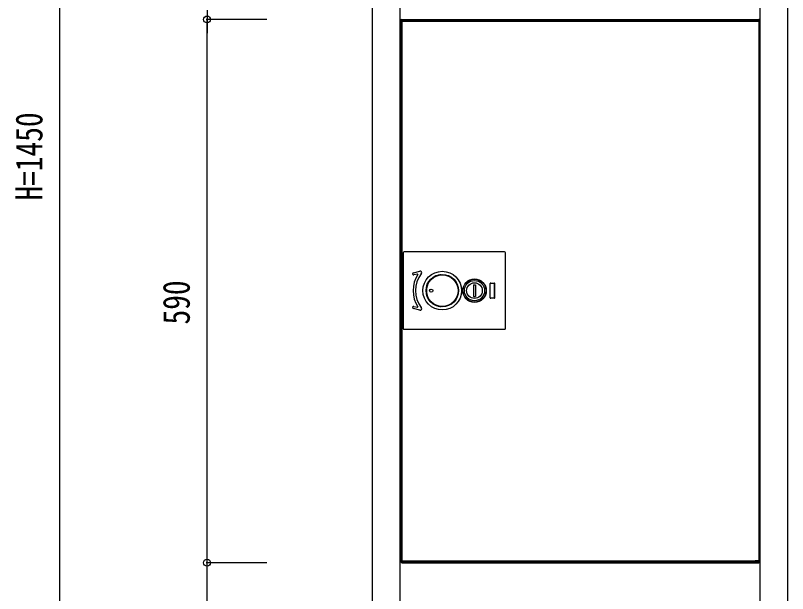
# Model space of a CAD drawing. Units: millimetres, scale not verified. Extents: x -2102 to 2102, y -1485 to 1485.
# Drawn here: x -1221 to -382, y -444 to 184 of the extents above; entities that cross this region are included whole.
import ezdxf
from ezdxf.enums import TextEntityAlignment as Align

# ---------------------------------------------------------------- set-up
doc = ezdxf.new("R2010")
doc.units = ezdxf.units.MM
doc.header["$LTSCALE"] = 8
doc.layers.add('0-3_YKK_A1', color=4, linetype='Continuous')
doc.layers.add('0-4_YKK_D', color=6, linetype='Continuous')
doc.styles.add('ＭＳ ゴシック', font='')
doc.styles.get('ＭＳ ゴシック').set_extended_font_data('MS Gothic')

msp = doc.modelspace()

# ---------------------------------------------------------------- linework, layer by layer
at = {"layer": '0-3_YKK_A1'}
for p, q in [((-802.491, 178.7), (-802.491, 179.5)), ((-802.491, 179.5), (-801.991, 179.5)), ((-802.491, 178.7), (-802.491, 178)), ((-801.991, 178.7), (-802.491, 178.7)), ((-802.491, 178.5), (-802.491, -408.5)), ((-801.691, 178.5), (-802.491, 178.5)), ((-802.491, 178.5), (-802.491, -408.5)), ((-801.691, 178.5), (-802.491, 178.5)), ((-802.491, 166.5), (-802.491, 178)), ((-801.991, 179.5), (-801.691, 179.5)), ((-801.991, 179.5), (-801.691, 179.5)), ((-801.991, 178.7), (-801.691, 178.7)), ((-801.991, 178.7), (-801.691, 178.7)), ((-801.491, 179.5), (-801.691, 179.5)), ((-801.691, 179.5), (-413.291, 179.5)), ((-801.691, 179.5), (-413.291, 179.5)), ((-801.691, 178.7), (-801.691, 178.5)), ((-801.691, 178.7), (-801.691, 178.5)), ((-801.691, 164.9), (-801.691, 178.5)), ((-801.691, 178.5), (-801.691, -408.5)), ((-801.691, 178.5), (-800.891, 178.5)), ((-801.691, 178.5), (-801.691, -408.5)), ((-801.691, 178.5), (-800.891, 178.5)), ((-801.691, 177.5), (-801.691, 177.3)), ((-801.691, 177.3), (-800.891, 177.3)), ((-801.491, 179.5), (-413.491, 179.5)), ((-801.491, 179.5), (-801.491, 178.7)), ((-800.891, 178.5), (-800.891, -408.5)), ((-800.891, 178.5), (-800.891, -408.5)), ((-800.891, 178.3), (-791.691, 178.3)), ((-800.891, 177.5), (-791.691, 177.5)), ((-800.891, 177.3), (-800.891, 177.5)), ((-800.891, 177.3), (-800.891, -409.3)), ((-791.691, 178.3), (-791.691, 177.5)), ((-791.62, 177.5), (-791.691, 177.5)), ((-791.62, 178.3), (-413.691, 178.3)), ((-791.62, 177.5), (-413.691, 177.5)), ((-423.791, 178.5), (-413.491, 178.5)), ((-420.491, 178.7), (-420.491, 179.5)), ((-420.491, 178.7), (-420.491, 179.5)), ((-416.491, 178.7), (-416.491, 179.5)), ((-416.491, 178.7), (-416.491, 179.5)), ((-412.491, 178.5), (-415.991, 178.5)), ((-412.491, 178.5), (-415.991, 178.5)), ((-413.691, 178.3), (-413.691, 177.5)), ((-413.491, 179.5), (-413.491, 178.7)), ((-413.491, 179.5), (-413.291, 179.5)), ((-413.491, 178.7), (-413.491, 178.5)), ((-413.491, 178.7), (-413.291, 178.7)), ((-412.991, 178.5), (-413.491, 178.5)), ((-412.991, 179.5), (-413.291, 179.5)), ((-412.991, 179.5), (-413.291, 179.5)), ((-413.291, 178.7), (-413.291, 178.5)), ((-413.291, 178.5), (-413.291, 164.9)), ((-412.991, 179.5), (-412.491, 179.5)), ((-412.991, 179.5), (-412.491, 179.5)), ((-412.491, 179.5), (-412.491, 178.7)), ((-412.491, 179.5), (-412.491, 178.7)), ((-412.491, 178.7), (-412.491, 178.5)), ((-412.491, 178.5), (-412.491, 178)), ((-412.491, 178.5), (-412.491, -408.5)), ((-412.491, 178.5), (-412.491, -408.5)), ((-412.491, 166.5), (-412.491, 178)), ((-802.491, 172.5), (-801.769, 171.25)), ((-802.491, 166.5), (-802.491, 172.5)), ((-802.491, 166.5), (-801.769, 167.75)), ((-801.769, 171.25), (-801.691, 171.25)), ((-801.769, 167.75), (-801.769, 171.25)), ((-801.769, 167.75), (-801.691, 167.75)), ((-800.891, 171.25), (-801.691, 171.25)), ((-800.891, 167.75), (-801.691, 167.75)), ((-413.291, 171.7), (-413.291, 126.7)), ((-413.291, 171.7), (-413.291, 126.7)), ((-801.691, 164.9), (-801.691, 164.5)), ((-801.691, 164.5), (-801.691, -408.7)), ((-413.291, 164.9), (-413.291, -409.5)), ((-412.491, 160), (-413.291, 160)), ((-412.491, 160), (-413.291, 160)), ((-412.491, 166.5), (-412.491, -409.5)), ((-412.491, 162.5), (-412.491, 163)), ((-412.491, 162.5), (-412.491, 163)), ((-412.491, 162.5), (-412.491, 160.5)), ((-412.491, 162.5), (-412.491, 160.5)), ((-799.491, -74), (-799.491, -156)), ((-689.491, -73), (-798.491, -73)), ((-688.491, -156), (-688.491, -74)), ((-788.34, -95.495), (-781.548, -93.802)), ((-783.766, -96.932), (-787.735, -97.921)), ((-723.019, -108.499), (-723.032, -121.499)), ((-723.019, -108.499), (-721.019, -108.501)), ((-721.019, -108.501), (-721.032, -121.501)), ((-705.025, -122.75), (-705.025, -107.25)), ((-704.925, -122.65), (-704.925, -107.35)), ((-704.525, -106.75), (-700.525, -106.75)), ((-704.425, -106.85), (-700.625, -106.85)), ((-700.125, -122.65), (-700.125, -107.35)), ((-700.025, -122.75), (-700.025, -107.25)), ((-723.032, -121.499), (-721.032, -121.501)), ((-700.525, -123.25), (-704.525, -123.25)), ((-700.625, -123.15), (-704.425, -123.15)), ((-787.735, -132.079), (-783.766, -133.068)), ((-781.548, -136.198), (-788.34, -134.505)), ((-798.491, -157), (-689.491, -157)), ((-413.291, -356.7), (-413.291, -401.7)), ((-413.291, -356.7), (-413.291, -401.7)), ((-412.491, -368.4), (-413.291, -368.4)), ((-412.491, -368.4), (-413.291, -368.4)), ((-412.491, -365.9), (-412.491, -365.4)), ((-412.491, -365.9), (-412.491, -365.4)), ((-412.491, -365.9), (-412.491, -367.9)), ((-412.491, -365.9), (-412.491, -367.9)), ((-801.691, -408.5), (-802.491, -408.5)), ((-801.691, -408.5), (-802.491, -408.5)), ((-801.991, -409.5), (-802.491, -409.5)), ((-801.991, -409.5), (-802.491, -409.5)), ((-801.991, -408.7), (-801.691, -408.7)), ((-801.991, -408.7), (-801.691, -408.7)), ((-801.991, -409.5), (-801.691, -409.5)), ((-801.991, -409.5), (-801.691, -409.5)), ((-801.691, -408.5), (-800.891, -408.5)), ((-801.691, -408.5), (-800.891, -408.5)), ((-801.691, -409.7), (-801.691, -408.7)), ((-801.691, -408.7), (-801.691, -409.5)), ((-801.691, -408.7), (-801.691, -409.5)), ((-801.691, -409.3), (-797.191, -409.3)), ((-413.291, -409.5), (-801.691, -409.5)), ((-413.291, -409.5), (-801.691, -409.5)), ((-800.891, -409.7), (-800.891, -409.3)), ((-800.891, -410.5), (-413.491, -410.5)), ((-786.691, -408.9), (-799.691, -408.9)), ((-797.191, -409.3), (-797.191, -409.5)), ((-797.191, -409.7), (-797.17, -409.7)), ((-795.691, -408.7), (-762.691, -408.7)), ((-794.691, -410.5), (-793.441, -409.778)), ((-788.691, -410.5), (-794.691, -410.5)), ((-793.441, -408.9), (-793.441, -409.7)), ((-793.441, -409.778), (-793.441, -409.7)), ((-789.941, -409.778), (-793.441, -409.778)), ((-789.941, -408.9), (-789.941, -409.7)), ((-789.941, -409.778), (-789.941, -409.7)), ((-788.691, -410.5), (-789.941, -409.778)), ((-786.691, -408.9), (-786.62, -408.9)), ((-786.691, -409.7), (-786.62, -409.7)), ((-413.691, -408.9), (-786.62, -408.9)), ((-414.091, -409.7), (-786.62, -409.7)), ((-419.291, -408.7), (-452.291, -408.7)), ((-426.291, -410.5), (-425.041, -409.778)), ((-425.041, -408.9), (-425.041, -409.7)), ((-425.041, -409.778), (-421.541, -409.778)), ((-421.541, -408.9), (-421.541, -409.7)), ((-420.291, -410.5), (-421.541, -409.778)), ((-417.591, -410.5), (-421.091, -410.5)), ((-420.991, -409.5), (-420.991, -408.7)), ((-420.991, -409.5), (-420.991, -408.7)), ((-412.491, -408.5), (-417.221, -408.5)), ((-412.491, -408.5), (-417.221, -408.5)), ((-417.091, -409.7), (-413.291, -409.7)), ((-416.991, -409.5), (-416.991, -408.7)), ((-416.991, -409.5), (-416.991, -408.7)), ((-416.591, -409.5), (-416.591, -408.7)), ((-413.291, -408.7), (-416.591, -408.7)), ((-413.691, -408.9), (-413.691, -409.7)), ((-413.491, -410.5), (-413.291, -410.5)), ((-413.291, -408.7), (-413.291, -408.5)), ((-413.291, -408.7), (-413.291, -408.5)), ((-412.491, -408.7), (-413.291, -408.7)), ((-413.291, -408.7), (-413.291, -409.5)), ((-412.991, -408.7), (-413.291, -408.7)), ((-413.291, -408.7), (-413.291, -409.5)), ((-412.991, -408.7), (-413.291, -408.7)), ((-413.291, -409.7), (-413.291, -409.5)), ((-412.991, -409.5), (-413.291, -409.5)), ((-412.991, -409.5), (-413.291, -409.5)), ((-412.991, -409.5), (-412.491, -409.5)), ((-412.991, -409.5), (-412.491, -409.5)), ((-412.491, -409.7), (-412.491, -409.5))]:
    msp.add_line(p, q, dxfattribs=at)
for points in [[(-832.991, 782.5), (-832.991, -667.5), (-832.991, -1017.5)], [(-802.991, 782.5), (-802.991, -667.5), (-802.991, -1017.5)], [(-411.991, 782.5), (-411.991, -667.5), (-411.991, -1017.5)], [(-381.991, 782.5), (-381.991, -667.5), (-381.991, -1017.5)], [(-802.491, 178.7), (-802.491, 179.5), (-801.991, 179.5)], [(-801.991, 178.5), (-801.491, 178.5), (-801.491, 178.7), (-413.491, 178.7)], [(-801.491, 178.7), (-801.691, 178.7), (-801.691, 178.5)], [(-801.691, 178.7), (-413.291, 178.7), (-413.291, 178.5), (-413.291, -408.5)], [(-801.691, 178.7), (-413.291, 178.7), (-413.291, 178.5), (-413.291, -408.5)], [(-791.62, 177.5), (-791.62, 178.3), (-791.691, 178.3)], [(-801.691, 164.5), (-802.491, 164.5), (-802.491, 166.5)], [(-413.291, 163), (-412.491, 163), (-412.491, 163.5)], [(-413.291, 163), (-412.491, 163), (-412.491, 163.5)], [(-412.491, 159.5), (-412.491, 160), (-412.491, 160.5)], [(-412.491, 159.5), (-412.491, 160), (-412.491, 160.5)], [(-758.206, -97.718), (-759.024, -97.794), (-759.836, -97.907), (-760.643, -98.059), (-761.44, -98.249), (-762.227, -98.476), (-763.001, -98.738), (-763.755, -99.035), (-764.493, -99.365), (-765.213, -99.728), (-765.916, -100.125), (-766.603, -100.556), (-767.272, -101.022), (-767.919, -101.519), (-768.539, -102.043), (-769.132, -102.594), (-769.697, -103.171), (-770.236, -103.775), (-770.747, -104.406), (-771.232, -105.064), (-771.685, -105.744), (-772.103, -106.442), (-772.487, -107.156), (-772.837, -107.886), (-773.151, -108.632), (-773.432, -109.394), (-773.678, -110.171), (-773.887, -110.963), (-774.058, -111.76), (-774.192, -112.561), (-774.287, -113.365), (-774.344, -114.173), (-774.364, -114.985), (-774.345, -115.801), (-774.288, -116.619), (-774.192, -117.434), (-774.058, -118.241), (-773.887, -119.036), (-773.68, -119.82), (-773.437, -120.592)], [(-758.408, -97.908), (-759.209, -97.992), (-760.006, -98.114), (-760.794, -98.273), (-761.573, -98.469), (-762.342, -98.701), (-763.096, -98.968), (-763.832, -99.267), (-764.55, -99.6), (-765.251, -99.964), (-765.935, -100.36), (-766.602, -100.789), (-767.251, -101.251), (-767.881, -101.744), (-768.484, -102.264), (-769.061, -102.809), (-769.611, -103.379), (-770.134, -103.975), (-770.631, -104.595), (-771.101, -105.242), (-771.542, -105.912), (-771.95, -106.6), (-772.324, -107.303), (-772.664, -108.021), (-772.97, -108.753), (-773.243, -109.501), (-773.481, -110.263), (-773.685, -111.04), (-773.852, -111.824), (-773.981, -112.611), (-774.074, -113.401), (-774.13, -114.193), (-774.149, -114.988), (-774.131, -115.786), (-774.075, -116.587), (-773.982, -117.384), (-773.853, -118.171), (-773.688, -118.948), (-773.488, -119.715), (-773.252, -120.472)], [(-773.437, -120.592), (-773.158, -121.352), (-772.842, -122.101), (-772.49, -122.837), (-772.103, -123.558), (-771.684, -124.257), (-771.235, -124.931), (-770.756, -125.583), (-770.247, -126.212), (-769.708, -126.818), (-769.138, -127.4), (-768.539, -127.957), (-767.918, -128.482), (-767.276, -128.975), (-766.614, -129.436), (-765.931, -129.866), (-765.228, -130.264), (-764.504, -130.63), (-763.76, -130.963), (-762.999, -131.262), (-762.226, -131.525), (-761.44, -131.751), (-760.642, -131.941), (-759.836, -132.093), (-759.023, -132.206), (-758.206, -132.282)], [(-773.252, -120.472), (-772.981, -121.219), (-772.674, -121.957), (-772.331, -122.683), (-771.954, -123.393), (-771.544, -124.084), (-771.103, -124.755), (-770.634, -125.401), (-770.137, -126.021), (-769.614, -126.617), (-769.064, -127.187), (-768.487, -127.733), (-767.883, -128.254), (-767.254, -128.747), (-766.605, -129.209), (-765.939, -129.637), (-765.255, -130.034), (-764.554, -130.399), (-763.835, -130.731), (-763.098, -131.032), (-762.343, -131.299), (-761.574, -131.531), (-760.795, -131.727), (-760.006, -131.886), (-759.209, -132.008), (-758.408, -132.092)], [(-759.412, -131.979), (-759.212, -132.007), (-759.011, -132.032), (-758.81, -132.054), (-758.609, -132.074), (-758.408, -132.092)], [(-413.291, -365.4), (-412.491, -365.4), (-412.491, -364.9)], [(-413.291, -365.4), (-412.491, -365.4), (-412.491, -364.9)], [(-412.491, -368.9), (-412.491, -368.4), (-412.491, -367.9)], [(-412.491, -368.9), (-412.491, -368.4), (-412.491, -367.9)], [(-802.491, -409.5), (-802.491, -408.7), (-801.991, -408.7)], [(-802.491, -409.5), (-802.491, -408.7), (-801.991, -408.7)], [(-413.291, -408.7), (-801.691, -408.7), (-801.691, -408.5)], [(-413.291, -408.7), (-801.691, -408.7), (-801.691, -408.5)], [(-800.891, -409.7), (-797.491, -409.7), (-786.691, -409.7)], [(-412.491, -409.5), (-412.491, -408.7), (-412.991, -408.7)], [(-412.491, -409.5), (-412.491, -408.7), (-412.991, -408.7)]]:
    msp.add_lwpolyline(points, dxfattribs=at)
for centre, radius in [((-757.025, -115), 21), ((-756.991, -115), 17.685), ((-757.025, -115), 17.5), ((-757.025, -115), 17.112), ((-722.025, -115), 12.75), ((-721.991, -115), 12.75), ((-721.991, -115), 12.75), ((-722.025, -115), 12.5), ((-722.025, -115), 11), ((-722.025, -115), 8.5), ((-768.991, -115), 1.75)]:
    msp.add_circle(centre, radius, dxfattribs=at)
for centre, radius, start, end in [((-801.691, 178.7), 0.8, 90, 180), ((-801.991, 178), 0.5, 90, 180), ((-800.891, 177.5), 0.8, 90, 180), ((-413.291, 178.7), 0.8, 0, 90), ((-412.991, 178), 0.5, 0, 90), ((-798.491, -74), 1, 90, 180), ((-689.491, -74), 1, 0, 90), ((-788.037, -96.708), 1.25, 104, 284), ((-757.025, -115), 31.75, 146.31167, 213.68833), ((-757.025, -115), 29.25, 141.02124, 218.97876), ((-783.693, -97.223), 0.3, 326.31167, 104), ((-781.124, -95.5), 1.75, 321.02124, 104), ((-735.707, -121.822), 32.972, 133.02751, 133.50945), ((-704.525, -107.25), 0.5, 90, 180), ((-704.425, -107.35), 0.5, 90, 180), ((-700.625, -107.35), 0.5, 0, 90), ((-700.525, -107.25), 0.5, 0, 90), ((-704.525, -122.75), 0.5, 180, 270), ((-704.425, -122.65), 0.5, 180, 270), ((-700.625, -122.65), 0.5, 270, 0), ((-700.525, -122.75), 0.5, 270, 0), ((-788.037, -133.292), 1.25, 76, 256), ((-783.693, -132.777), 0.3, 256, 33.68833), ((-781.124, -134.5), 1.75, 256, 38.97876), ((-735.707, -108.178), 32.972, 226.49055, 226.97249), ((-798.491, -156), 1, 180, 270), ((-689.491, -156), 1, 270, 0), ((-800.891, -409.7), 0.8, 180, 270), ((-799.691, -408.9), 0.8, 180, 270), ((-796.191, -409.5), 1, 180, 270), ((-793.891, -409.5), 1, 270, 0), ((-421.091, -409.5), 1, 180, 270), ((-417.591, -409.5), 1, 270, 0), ((-413.291, -409.7), 0.8, 270, 0)]:
    msp.add_arc(centre, radius, start, end, dxfattribs=at)
at = {"layer": '0-4_YKK_D'}
for p, q in [((-1172.49, -632.5), (-1172.49, 747.5)), ((-1012.49, 189.5), (-1012.49, 179.5)), ((-1012.49, 189.5), (-1012.49, 179.5)), ((-947.49, 179.5), (-1013.49, 179.5)), ((-947.49, 179.5), (-1013.49, 179.5)), ((-1012.49, -410.5), (-1012.49, 179.5)), ((-1012.49, 179.5), (-1012.49, 164.5)), ((-947.49, -410.5), (-1013.49, -410.5)), ((-947.49, -410.5), (-1013.49, -410.5)), ((-1012.49, -667.5), (-1012.49, -410.5))]:
    msp.add_line(p, q, dxfattribs=at)
for centre in [(-1012.49, 179.5), (-1012.49, 179.5), (-1012.49, -410.5), (-1012.49, -410.5)]:
    msp.add_circle(centre, 3.75, dxfattribs=at)

# ---------------------------------------------------------------- texts
at = {"layer": '0-4_YKK_D', "style": 'ＭＳ ゴシック', "width": 0.8}
for s, p in [('H=1450', (-1182.49, -17.167)), ('590', (-1022.49, -151.767))]:
    msp.add_text(s, height=29.33, rotation=90, dxfattribs=at).set_placement(p, align=Align.BOTTOM_LEFT)

doc.saveas('drawing.dxf')
